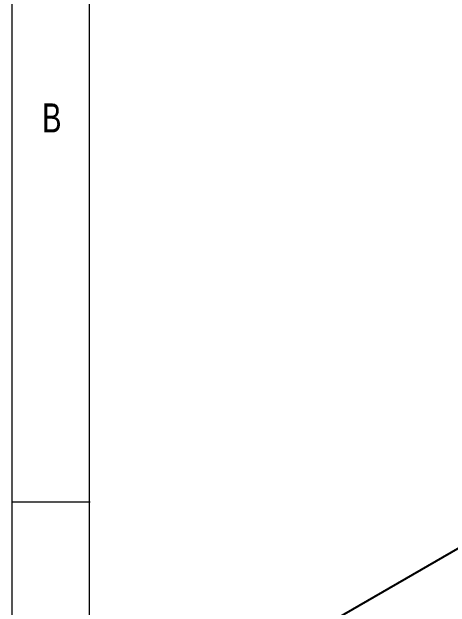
# Model space of a CAD drawing. Header units: millimetres. Extents: x -5 to 1672, y 0 to 1180.
# Drawn here: x 10 to 65.9, y 980.6 to 1056.5 of the extents above; entities that cross this region are included whole.
import ezdxf

# ---------------------------------------------------------------- set-up
doc = ezdxf.new("R2010")
doc.units = ezdxf.units.MM
doc.header["$LTSCALE"] = 2
doc.styles.add('SLDTEXTSTYLE0', font='TXT', dxfattribs={"width": 0.75})

msp = doc.modelspace()

# ---------------------------------------------------------------- linework, layer by layer
at = {"color": 7, "linetype": 'Continuous', "lineweight": 18}
for p, q in [((10, 1178), (10, 10)), ((19.8441921, 1168.0805368), (19.8441921, 20)), ((10, 994), (20, 994))]:
    msp.add_line(p, q, dxfattribs=at)
at = {"color": 7, "linetype": 'Continuous', "lineweight": 25}
msp.add_line((180.3370168, 1053.5375152), (45.9867284, 975.9787446), dxfattribs=at)

# ---------------------------------------------------------------- texts
at = {"color": 7, "linetype": 'Continuous', "lineweight": 0, "insert": (13.8510759, 1044.8306714), "char_height": 3.7041667, "attachment_point": 1, "style": 'SLDTEXTSTYLE0'}
msp.add_mtext('B', dxfattribs=at)

doc.saveas('drawing.dxf')
